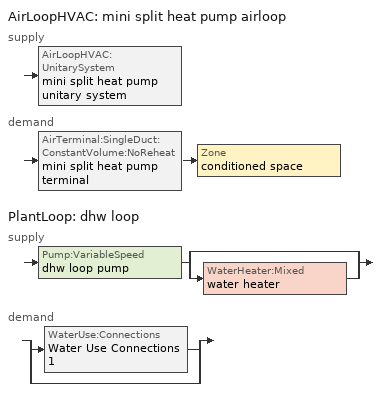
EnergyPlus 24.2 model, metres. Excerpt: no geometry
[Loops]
AirLoopHVAC 'mini split heat pump airloop'
 supply: AirLoopHVAC:UnitarySystem 'mini split heat pump unitary system'
 demand: AirTerminal:SingleDuct:ConstantVolume:NoReheat 'mini split heat pump terminal' > Zone 'conditioned space'
PlantLoop 'dhw loop'
 supply: Pump:VariableSpeed 'dhw loop pump' > split
  | bypass
  | WaterHeater:Mixed 'water heater'
 demand: split
  | WaterUse:Connections 'Water Use Connections 1'
  | bypass
[ZoneControl:Thermostat]
conditioned space Thermostat: Zone or ZoneList=conditioned space; Control Type Schedule=conditioned space Thermostat Schedule; Control 1=conditioned space temperature setpoint; Temperature Difference Between Cutout And Setpoint {deltaC}=0
[ThermostatSetpoint:DualSetpoint]
conditioned space temperature setpoint: Heating Setpoint Temperature Schedule=heating setpoint; Cooling Setpoint Temperature Schedule=cooling setpoint
[ZoneHVAC:Baseboard:Convective:Electric]
electric baseboard: Availability Schedule=Always On Discrete; Heating Design Capacity {W}=13727.4; Efficiency=1
[AirTerminal:SingleDuct:ConstantVolume:NoReheat]
mini split heat pump terminal: Availability Schedule=Always On Discrete; Maximum Air Flow Rate {m3/s}=0.284584
[Zone equipment]
conditioned space: electric baseboard, mini split heat pump terminal
[AirLoopHVAC]
mini split heat pump airloop: Design Supply Air Flow Rate {m3/s}=0.284584; Design Return Air Flow Fraction of Supply Air Flow=1
[Sizing:System]
mini split heat pump airloop: Type of Load to Size On=Sensible; Design Outdoor Air Flow Rate {m3/s}=Autosize; Central Heating Maximum System Air Flow Ratio=0.3; Preheat Design Temperature {C}=7; Preheat Design Humidity Ratio {kgWater/kgDryAir}=0.008; Precool Design Temperature {C}=12.8; Precool Design Humidity Ratio {kgWater/kgDryAir}=0.008; Central Cooling Design Supply Air Temperature {C}=12.8; Central Heating Design Supply Air Temperature {C}=16.7; Type of Zone Sum to Use=NonCoincident; 100% Outdoor Air in Cooling=Yes; 100% Outdoor Air in Heating=Yes; Central Cooling Design Supply Air Humidity Ratio {kgWater/kgDryAir}=0.0085; Central Heating Design Supply Air Humidity Ratio {kgWater/kgDryAir}=0.008; Cooling Supply Air Flow Rate Method=DesignDay; Cooling Supply Air Flow Rate {m3/s}=0; Cooling Supply Air Flow Rate Per Floor Area {m3/s-m2}=0.00996765; Cooling Fraction of Autosized Cooling Supply Air Flow Rate=1; Cooling Supply Air Flow Rate Per Unit Cooling Capacity {m3/s-W}=3.94755e-05; Heating Supply Air Flow Rate Method=DesignDay; Heating Supply Air Flow Rate {m3/s}=0; Heating Supply Air Flow Rate Per Floor Area {m3/s-m2}=0.00996765; Heating Fraction of Autosized Heating Supply Air Flow Rate=1; Heating Fraction of Autosized Cooling Supply Air Flow Rate=1; Heating Supply Air Flow Rate Per Unit Heating Capacity {m3/s-W}=3.15882e-05; System Outdoor Air Method=ZoneSum; Zone Maximum Outdoor Air Fraction=1; Cooling Design Capacity Method=CoolingDesignCapacity; Cooling Design Capacity {W}=Autosize; Cooling Design Capacity Per Floor Area {W/m2}=234.7; Fraction of Autosized Cooling Design Capacity=1; Heating Design Capacity Method=HeatingDesignCapacity; Heating Design Capacity {W}=Autosize; Heating Design Capacity Per Floor Area {W/m2}=157; Fraction of Autosized Heating Design Capacity=1; Central Cooling Capacity Control Method=OnOff; Occupant Diversity=Autosize
[AvailabilityManager:Scheduled]
mini split heat pump airloop Availability Manager: Schedule=Always On Discrete
[AirLoopHVAC:UnitarySystem]
mini split heat pump unitary system: Control Type=Load; Controlling Zone or Thermostat Location=conditioned space; Dehumidification Control Type=None; Availability Schedule=Always On Discrete; Supply Fan=mini split heat pump supply fan; Fan Placement=BlowThrough; Supply Air Fan Operating Mode Schedule=mini split heat pump auto fan schedule; Heating Coil=mini split heat pump htg coil; DX Heating Coil Sizing Ratio=1; Cooling Coil=mini split heat pump clg coil; Use DOAS DX Cooling Coil=No; Minimum Supply Air Temperature {C}=2; Latent Load Control=SensibleOnlyLoadControl; Cooling Supply Air Flow Rate Method=SupplyAirFlowRate; Cooling Supply Air Flow Rate {m3/s}=0.284584; Heating Supply Air Flow Rate Method=SupplyAirFlowRate; Heating Supply Air Flow Rate {m3/s}=0.284584; No Load Supply Air Flow Rate Method=SupplyAirFlowRate; No Load Supply Air Flow Rate {m3/s}=0; No Load Supply Air Flow Rate Control Set To Low Speed=Yes; Maximum Supply Air Temperature {C}=48.8889; Maximum Outdoor Dry-Bulb Temperature for Supplemental Heater Operation {C}=21; Ancillary On-Cycle Electric Power {W}=0; Ancillary Off-Cycle Electric Power {W}=0; Design Specification Multispeed Object=Unitary System Performance Multispeed 1
[Fan:SystemModel]
mini split heat pump supply fan: Availability Schedule=Always On Discrete; Design Maximum Air Flow Rate {m3/s}=0.350473; Speed Control Method=Discrete; Electric Power Minimum Flow Rate Fraction=0.2; Design Pressure Rise {Pa}=500; Motor Efficiency=1; Motor In Air Stream Fraction=1; Design Electric Power Consumption {W}=Autosize; Design Power Sizing Method=PowerPerFlow; Electric Power Per Unit Flow Rate {W/(m3/s)}=148.322; Electric Power Per Unit Flow Rate Per Unit Pressure {W/((m3/s)-Pa)}=1.66667; Fan Total Efficiency=0.7; Motor Loss Radiative Fraction=0; Number of Speeds=4; Speed Flow Fraction 1=0.20706; Speed Electric Power Fraction 1=0.00888; Speed Flow Fraction 2=0.252; Speed Electric Power Fraction 2=0.016; Speed Flow Fraction 3=0.812; Speed Electric Power Fraction 3=0.53539; Speed Flow Fraction 4=1; Speed Electric Power Fraction 4=1
[Coil:Heating:DX:MultiSpeed]
mini split heat pump htg coil: Availability Schedule=Always On Discrete; Minimum Outdoor Dry-Bulb Temperature for Compressor Operation {C}=-28.8889; Crankcase Heater Capacity {W}=50; Maximum Outdoor Dry-Bulb Temperature for Crankcase Heater Operation {C}=10; Defrost Energy Input Ratio Function of Temperature Curve=Defrosteir; Maximum Outdoor Dry-Bulb Temperature for Defrost Operation {C}=4.44444; Defrost Strategy=ReverseCycle; Defrost Control=Timed; Defrost Time Period Fraction=0.058333; Resistive Defrost Heater Capacity {W}=AutoSize; Apply Part Load Fraction to Speeds Greater than 1=No; Fuel Type=Electricity; Region number for Calculating HSPF=4; Number of Speeds=2; Speed Gross Rated Heating Capacity 1 {W}=1644; Speed Gross Rated Heating COP 1 {W/W}=4.51049; Speed Rated Air Flow Rate 1 {m3/s}=0.0882919; Speed Rated Supply Air Fan Power Per Volume Flow Rate 2017 1 {W/(m3/s)}=773.3; Speed Rated Supply Air Fan Power Per Volume Flow Rate 2023 1 {W/(m3/s)}=934.4; Speed Heating Capacity Function of Temperature Curve Name 1=Heat-CAP-fT1; Speed Heating Capacity Function of Flow Fraction Curve Name 1=Heat-CAP-fFF1; Speed Energy Input Ratio Function of Temperature Curve Name 1=Heat-EIR-fT1; Speed Energy Input Ratio Function of Flow Fraction Curve Name 1=Heat-EIR-fFF1; Speed Part Load Fraction Correlation Curve Name 1=Heat-PLF-fPLR1; Speed Rated Waste Heat Fraction of Power Input 1=0.2; Speed Waste Heat Function of Temperature Curve Name 1=ConstantBiquadratic 1; Speed Gross Rated Heating Capacity 2 {W}=6475.14; Speed Gross Rated Heating COP 2 {W/W}=3.17432; Speed Rated Air Flow Rate 2 {m3/s}=0.350364; Speed Rated Supply Air Fan Power Per Volume Flow Rate 2017 2 {W/(m3/s)}=773.3; Speed Rated Supply Air Fan Power Per Volume Flow Rate 2023 2 {W/(m3/s)}=934.4; Speed Heating Capacity Function of Temperature Curve Name 2=Heat-CAP-fT2; Speed Heating Capacity Function of Flow Fraction Curve Name 2=Heat-CAP-fFF2; Speed Energy Input Ratio Function of Temperature Curve Name 2=Heat-EIR-fT2; Speed Energy Input Ratio Function of Flow Fraction Curve Name 2=Heat-EIR-fFF2; Speed Part Load Fraction Correlation Curve Name 2=Heat-PLF-fPLR2; Speed Rated Waste Heat Fraction of Power Input 2=0.2; Speed Waste Heat Function of Temperature Curve Name 2=ConstantBiquadratic 1
[Coil:Cooling:DX:MultiSpeed]
mini split heat pump clg coil: Availability Schedule=Always On Discrete; Condenser Type=AirCooled; Minimum Outdoor Dry-Bulb Temperature for Compressor Operation {C}=-25; Apply Part Load Fraction to Speeds Greater than 1=No; Apply Latent Degradation to Speeds Greater than 1=No; Crankcase Heater Capacity {W}=50; Maximum Outdoor Dry-Bulb Temperature for Crankcase Heater Operation {C}=10; Basin Heater Capacity {W/K}=0; Basin Heater Setpoint Temperature {C}=2; Fuel Type=Electricity; Number of Speeds=2; Speed Gross Rated Total Cooling Capacity 1 {W}=1351.96; Speed Gross Rated Sensible Heat Ratio 1=0.806404; Speed Gross Rated Cooling COP 1 {W/W}=4.25983; Speed Rated Air Flow Rate 1 {m3/s}=0.0725462; Speed Rated Evaporator Fan Power Per Volume Flow Rate 2017 1 {W/(m3/s)}=773.3; Speed Rated Evaporator Fan Power Per Volume Flow Rate 2023 1 {W/(m3/s)}=934.4; Speed Total Cooling Capacity Function of Temperature Curve Name 1=Cool-CAP-fT1; Speed Total Cooling Capacity Function of Flow Fraction Curve Name 1=Cool-CAP-fFF1; Speed Energy Input Ratio Function of Temperature Curve Name 1=Cool-EIR-fT1; Speed Energy Input Ratio Function of Flow Fraction Curve Name 1=Cool-EIR-fFF1; Speed Part Load Fraction Correlation Curve Name 1=Cool-PLF-fPLR1; Speed Nominal Time for Condensate Removal to Begin 1 {s}=1000; Speed Ratio of Initial Moisture Evaporation Rate and Steady State Latent Capacity 1=1.5; Speed Maximum Cycling Rate 1 {cycles/hr}=3; Speed Latent Capacity Time Constant 1 {s}=45; Speed Rated Waste Heat Fraction of Power Input 1=0.2; Speed Waste Heat Function of Temperature Curve Name 1=ConstantBiquadratic; Speed Evaporative Condenser Effectiveness 1=0.9; Speed Evaporative Condenser Air Flow Rate 1 {m3/s}=AutoSize; Speed Rated Evaporative Condenser Pump Power Consumption 1 {W}=AutoSize; Speed Gross Rated Total Cooling Capacity 2 {W}=5327.81; Speed Gross Rated Sensible Heat Ratio 2=0.759942; Speed Gross Rated Cooling COP 2 {W/W}=3.13147; Speed Rated Air Flow Rate 2 {m3/s}=0.284495; Speed Rated Evaporator Fan Power Per Volume Flow Rate 2017 2 {W/(m3/s)}=773.3; Speed Rated Evaporator Fan Power Per Volume Flow Rate 2023 2 {W/(m3/s)}=934.4; Speed Total Cooling Capacity Function of Temperature Curve Name 2=Cool-CAP-fT2; Speed Total Cooling Capacity Function of Flow Fraction Curve Name 2=Cool-CAP-fFF2; Speed Energy Input Ratio Function of Temperature Curve Name 2=Cool-EIR-fT2; Speed Energy Input Ratio Function of Flow Fraction Curve Name 2=Cool-EIR-fFF2; Speed Part Load Fraction Correlation Curve Name 2=Cool-PLF-fPLR2; Speed Nominal Time for Condensate Removal to Begin 2 {s}=1000; Speed Ratio of Initial Moisture Evaporation Rate and Steady State Latent Capacity 2=1.5; Speed Maximum Cycling Rate 2 {cycles/hr}=3; Speed Latent Capacity Time Constant 2 {s}=45; Speed Rated Waste Heat Fraction of Power Input 2=0.2; Speed Waste Heat Function of Temperature Curve Name 2=ConstantBiquadratic; Speed Evaporative Condenser Effectiveness 2=0.9; Speed Evaporative Condenser Air Flow Rate 2 {m3/s}=AutoSize; Speed Rated Evaporative Condenser Pump Power Consumption 2 {W}=AutoSize
[UnitarySystemPerformance:Multispeed]
Unitary System Performance Multispeed 1: Number of Speeds for Heating=2; Number of Speeds for Cooling=2; Single Mode Operation=No; No Load Supply Air Flow Rate Ratio=1; Heating Speed Supply Air Flow Ratio 1=0.310345; Cooling Speed Supply Air Flow Ratio 1=0.255; Heating Speed Supply Air Flow Ratio 2=1.23153; Cooling Speed Supply Air Flow Ratio 2=1
[PlantLoop]
dhw loop: Fluid Type=Water; Plant Equipment Operation Scheme=dhw loop Operation Schemes; Maximum Loop Temperature {C}=100; Minimum Loop Temperature {C}=0; Maximum Loop Flow Rate {m3/s}=0.01; Minimum Loop Flow Rate {m3/s}=0; Plant Loop Volume {m3}=0.003; Load Distribution Scheme=Optimal; Plant Loop Demand Calculation Scheme=SingleSetpoint; Common Pipe Simulation=None
[Sizing:Plant]
dhw loop: Loop Type=Heating; Design Loop Exit Temperature {C}=56; Loop Design Temperature Difference {deltaC}=5.55556; Sizing Option=NonCoincident; Zone Timesteps in Averaging Window=1; Coincident Sizing Factor Mode=None
[Pump:VariableSpeed]
dhw loop pump: Design Maximum Flow Rate {m3/s}=0.01; Design Pump Head {Pa}=1; Design Power Consumption {W}=0; Motor Efficiency=0.85; Fraction of Motor Inefficiencies to Fluid Stream=0; Coefficient 1 of the Part Load Performance Curve=0; Coefficient 2 of the Part Load Performance Curve=1; Coefficient 3 of the Part Load Performance Curve=0; Coefficient 4 of the Part Load Performance Curve=0; Design Minimum Flow Rate {m3/s}=0; Pump Control Type=Intermittent; Skin Loss Radiative Fraction=0.5; Design Power Sizing Method=PowerPerFlowPerPressure; Design Electric Power per Unit Flow Rate {W/(m3/s)}=348701.1; Design Shaft Power per Unit Flow Rate per Unit Head {W/((m3/s)-Pa)}=1.28205; Design Minimum Flow Rate Fraction=0
[WaterHeater:Mixed]
water heater: Tank Volume {m3}=0.170344; Setpoint Temperature Schedule=water heater setpoint; Deadband Temperature Difference {deltaC}=2; Maximum Temperature Limit {C}=99; Heater Control Type=Cycle; Heater Maximum Capacity {W}=3499.85; Heater Minimum Capacity {W}=0; Heater Ignition Minimum Flow Rate {m3/s}=0; Heater Ignition Delay {s}=0; Heater Fuel Type=Electricity; Heater Thermal Efficiency=1; Off Cycle Parasitic Fuel Consumption Rate {W}=0; Off Cycle Parasitic Fuel Type=Electricity; Off Cycle Parasitic Heat Fraction to Tank=0; On Cycle Parasitic Fuel Consumption Rate {W}=0; On Cycle Parasitic Fuel Type=Electricity; On Cycle Parasitic Heat Fraction to Tank=0; Ambient Temperature Indicator=Zone; Ambient Temperature Zone=conditioned space; Off Cycle Loss Coefficient to Ambient Temperature {W/K}=2.90339; Off Cycle Loss Fraction to Zone=1; On Cycle Loss Coefficient to Ambient Temperature {W/K}=2.90339; On Cycle Loss Fraction to Zone=1; Use Side Effectiveness=1; Source Side Effectiveness=1; Use Side Design Flow Rate {m3/s}=Autosize; Source Side Design Flow Rate {m3/s}=Autosize; Indirect Water Heating Recovery Time {hr}=1.5; Source Side Flow Control Mode=IndirectHeatPrimarySetpoint
[WaterHeater:Sizing]
water heater: Design Mode=PeakDraw; Time Storage Can Meet Peak Draw {hr}=0.538503; Time for Tank Recovery {hr}=0; Nominal Tank Volume for Autosizing Plant Connections {m3}=1
[SetpointManager:Scheduled]
Setpoint Manager Scheduled 1: Control Variable=Temperature; Schedule=dhw temp
[WaterUse:Connections]
Water Use Connections 1: Drain Water Heat Exchanger Type=None; Drain Water Heat Exchanger Destination=Plant; Water Use Equipment Name 1=dhw fixtures; Water Use Equipment Name 2=dhw distribution waste; Water Use Equipment Name 3=clothes washer; Water Use Equipment Name 4=dishwasher
[WaterUse:Equipment]
Name | Peak Flow Rate {m3/s} | Flow Rate Fraction Schedule | Target Temperature Schedule
dhw fixtures | 9.44274e-07 | dhw fixtures schedule | mixed water temperature schedule
dhw distribution waste | 2.86264e-07 | dhw fixtures schedule | mixed water temperature schedule
clothes washer | 9.69919e-07 | clothes washer schedule
dishwasher | 2.90872e-07 | dishwasher schedule
[PlantEquipmentOperationSchemes]
dhw loop Operation Schemes: Control Scheme Object Type 1=PlantEquipmentOperation:HeatingLoad; Control Scheme Name 1=dhw loop Heating Operation Scheme; Control Scheme Schedule Name 1=Always On Discrete
[PlantEquipmentOperation:HeatingLoad]
dhw loop Heating Operation Scheme: Load Range Lower Limit 1 {W}=0; Load Range Upper Limit 1 {W}=1000000000; Range Equipment List Name 1=dhw loop Heating Equipment List
[PlantEquipmentList]
dhw loop Heating Equipment List: WaterHeater:Mixed, water heater
[EnergyManagementSystem:GlobalVariable]
infil_program_Qfan
infil_program_Qinf
mini_split_heat_pump_airloop_Fan_RTF
natural_vent_program_Qnv
natural_vent_program_Qwhf
[EnergyManagementSystem:InternalVariable]
mini_split_heat_pump_airloop_max_sup_fan_mfr: Internal Data Index Key=mini split heat pump supply fan; Internal Data Type=Fan Maximum Mass Flow Rate
[EnergyManagementSystem:Sensor]
Name | Output:Variable or Output:Meter Index Key | Output:Variable or Output:Meter
airflow_gain | infil flow | Infiltration Sensible Heat Gain Energy
airflow_gain_1 | natural vent flow | Infiltration Sensible Heat Gain Energy
airflow_gain_2 | whole house fan flow | Infiltration Sensible Heat Gain Energy
airflow_loss | infil flow | Infiltration Sensible Heat Loss Energy
airflow_loss_1 | natural vent flow | Infiltration Sensible Heat Loss Energy
airflow_loss_2 | whole house fan flow | Infiltration Sensible Heat Loss Energy
clg_load_cond |  | Cooling:EnergyTransfer:Zone:CONDITIONED SPACE
clg_sp_s; clg_sp_s_1 | cooling setpoint | Schedule Value
clothes_dryer_exhaust_0_sch_s | clothes dryer exhaust 0 schedule | Schedule Value
conditioned_space_clg_unmet_s | conditioned space | Zone Cooling Setpoint Not Met Time
conditioned_space_htg_unmet_s | conditioned space | Zone Heating Setpoint Not Met Time
cool_season | cooling season schedule | Schedule Value
dhw_loss | water heater | Water Heater Heat Loss Energy
dhw_rtf | water heater | Water Heater Runtime Fraction
fridge_tin_s; tin_s; tin_s_1 | conditioned space | Zone Mean Air Temperature
htg_load_cond |  | Heating:EnergyTransfer:Zone:CONDITIONED SPACE
htg_sp_s; htg_sp_s_1 | heating setpoint | Schedule Value
ig_ee_conv | clothes dryer | Electric Equipment Convective Heating Energy
ig_ee_conv_1 | clothes washer | Electric Equipment Convective Heating Energy
ig_ee_conv_2 | cooking range | Electric Equipment Convective Heating Energy
ig_ee_conv_3 | dishwasher | Electric Equipment Convective Heating Energy
ig_ee_conv_4 | fridge | Electric Equipment Convective Heating Energy
ig_ee_conv_5 | misc plug loads | Electric Equipment Convective Heating Energy
ig_ee_conv_6 | whole house fan | Electric Equipment Convective Heating Energy
ig_ee_rad | clothes dryer | Electric Equipment Radiant Heating Energy
ig_ee_rad_1 | clothes washer | Electric Equipment Radiant Heating Energy
ig_ee_rad_2 | cooking range | Electric Equipment Radiant Heating Energy
ig_ee_rad_3 | dishwasher | Electric Equipment Radiant Heating Energy
ig_ee_rad_4 | fridge | Electric Equipment Radiant Heating Energy
ig_ee_rad_5 | misc plug loads | Electric Equipment Radiant Heating Energy
ig_ee_rad_6 | whole house fan | Electric Equipment Radiant Heating Energy
ig_lgt_conv | interior lighting | Lights Convective Heating Energy
ig_lgt_rad | interior lighting | Lights Radiant Heating Energy
ig_lgt_vis | interior lighting | Lights Visible Radiation Heating Energy
ig_oe_conv | clothes dryer 1 | Other Equipment Convective Heating Energy
ig_oe_conv_1 | cooking range 1 | Other Equipment Convective Heating Energy
ig_oe_conv_2 | general water use latent | Other Equipment Convective Heating Energy
ig_oe_conv_3 | general water use sensible | Other Equipment Convective Heating Energy
ig_oe_conv_4 | water heater energy adjustment1 | Other Equipment Convective Heating Energy
ig_oe_rad | clothes dryer 1 | Other Equipment Radiant Heating Energy
ig_oe_rad_1 | cooking range 1 | Other Equipment Radiant Heating Energy
ig_oe_rad_2 | general water use latent | Other Equipment Radiant Heating Energy
ig_oe_rad_3 | general water use sensible | Other Equipment Radiant Heating Energy
ig_oe_rad_4 | water heater energy adjustment1 | Other Equipment Radiant Heating Energy
ig_ppl_conv | occupants | People Convective Heating Energy
ig_ppl_rad | occupants | People Radiant Heating Energy
im_conv | furniture mass conditioned space 1 | Surface Inside Face Convection Heat Gain Energy
im_conv_1 | partition wall mass | Surface Inside Face Convection Heat Gain Energy
im_ig | furniture mass conditioned space 1 | Surface Inside Face Internal Gains Radiation Heat Gain Energy
im_ig_1 | partition wall mass | Surface Inside Face Internal Gains Radiation Heat Gain Energy
im_lgt | furniture mass conditioned space 1 | Surface Inside Face Lights Radiation Heat Gain Energy
im_lgt_1 | partition wall mass | Surface Inside Face Lights Radiation Heat Gain Energy
im_sol | furniture mass conditioned space 1 | Surface Inside Face Solar Radiation Heat Gain Energy
im_sol_1 | partition wall mass | Surface Inside Face Solar Radiation Heat Gain Energy
im_surf | furniture mass conditioned space 1 | Surface Inside Face Net Surface Thermal Radiation Heat Gain Energy
im_surf_1 | partition wall mass | Surface Inside Face Net Surface Thermal Radiation Heat Gain Energy
mech_vent_bath_fan_0_sch_s | mech vent bath fan 0 schedule | Schedule Value
mini_split_heat_pump_airloop_Fan_RTF_s | mini split heat pump supply fan | Fan Runtime Fraction Speed 1
mini_split_heat_pump_airloop_Fan_RTF_s_1 | mini split heat pump supply fan | Fan Runtime Fraction Speed 2
mini_split_heat_pump_airloop_Fan_RTF_s_2 | mini split heat pump supply fan | Fan Runtime Fraction Speed 3
mini_split_heat_pump_airloop_Fan_RTF_s_3 | mini split heat pump supply fan | Fan Runtime Fraction Speed 4
mini_split_heat_pump_clg_coil_s | mini split heat pump clg coil | Cooling Coil Total Cooling Energy
mini_split_heat_pump_htg_coil_s | mini split heat pump htg coil | Heating Coil Heating Energy
mini_split_heat_pump_supply_fan_s | mini split heat pump supply fan | Fan Electricity Energy
mv_conv | mech vent bath fan 0 | Electric Equipment Convective Heating Energy
mv_conv_1 | mech vent house fan | Electric Equipment Convective Heating Energy
mv_conv_2 | mech vent house fan cfis | Electric Equipment Convective Heating Energy
mv_conv_3 | mech vent house fan latent load | Other Equipment Convective Heating Energy
mv_conv_4 | mech vent house fan sensible load | Other Equipment Convective Heating Energy
mv_rad | mech vent bath fan 0 | Electric Equipment Radiant Heating Energy
mv_rad_1 | mech vent house fan | Electric Equipment Radiant Heating Energy
mv_rad_2 | mech vent house fan cfis | Electric Equipment Radiant Heating Energy
mv_rad_3 | mech vent house fan latent load | Other Equipment Radiant Heating Energy
mv_rad_4 | mech vent house fan sensible load | Other Equipment Radiant Heating Energy
natural_vent_s | natural vent schedule | Schedule Value
out_pb_s |  | Site Outdoor Air Barometric Pressure
out_wt_s |  | Site Outdoor Air Humidity Ratio
site_vw_s |  | Site Wind Speed
ss_back_out | Window1 | Surface Window Shortwave from Zone Back Out Window Heat Transfer Rate
ss_back_out_1 | Window10 | Surface Window Shortwave from Zone Back Out Window Heat Transfer Rate
ss_back_out_10 | Window6 | Surface Window Shortwave from Zone Back Out Window Heat Transfer Rate
ss_back_out_11 | Window7 | Surface Window Shortwave from Zone Back Out Window Heat Transfer Rate
ss_back_out_12 | Window8 | Surface Window Shortwave from Zone Back Out Window Heat Transfer Rate
ss_back_out_13 | Window9 | Surface Window Shortwave from Zone Back Out Window Heat Transfer Rate
ss_back_out_2 | Window12 | Surface Window Shortwave from Zone Back Out Window Heat Transfer Rate
ss_back_out_3 | Window14 | Surface Window Shortwave from Zone Back Out Window Heat Transfer Rate
ss_back_out_4 | Window15 | Surface Window Shortwave from Zone Back Out Window Heat Transfer Rate
ss_back_out_5 | Window16 | Surface Window Shortwave from Zone Back Out Window Heat Transfer Rate
ss_back_out_6 | Window2 | Surface Window Shortwave from Zone Back Out Window Heat Transfer Rate
ss_back_out_7 | Window3 | Surface Window Shortwave from Zone Back Out Window Heat Transfer Rate
ss_back_out_8 | Window4 | Surface Window Shortwave from Zone Back Out Window Heat Transfer Rate
ss_back_out_9 | Window5 | Surface Window Shortwave from Zone Back Out Window Heat Transfer Rate
ss_conv | Door1 | Surface Inside Face Convection Heat Gain Energy
ss_conv_1 | Window1 | Surface Inside Face Convection Heat Gain Energy
ss_conv_10 | Window5 | Surface Inside Face Convection Heat Gain Energy
ss_conv_11 | Window6 | Surface Inside Face Convection Heat Gain Energy
ss_conv_12 | Window7 | Surface Inside Face Convection Heat Gain Energy
ss_conv_13 | Window8 | Surface Inside Face Convection Heat Gain Energy
ss_conv_14 | Window9 | Surface Inside Face Convection Heat Gain Energy
ss_conv_2 | Window10 | Surface Inside Face Convection Heat Gain Energy
ss_conv_3 | Window12 | Surface Inside Face Convection Heat Gain Energy
ss_conv_4 | Window14 | Surface Inside Face Convection Heat Gain Energy
ss_conv_5 | Window15 | Surface Inside Face Convection Heat Gain Energy
ss_conv_6 | Window16 | Surface Inside Face Convection Heat Gain Energy
ss_conv_7 | Window2 | Surface Inside Face Convection Heat Gain Energy
ss_conv_8 | Window3 | Surface Inside Face Convection Heat Gain Energy
ss_conv_9 | Window4 | Surface Inside Face Convection Heat Gain Energy
ss_ig | Door1 | Surface Inside Face Internal Gains Radiation Heat Gain Energy
ss_ig_1 | Window1 | Surface Inside Face Internal Gains Radiation Heat Gain Energy
ss_ig_10 | Window5 | Surface Inside Face Internal Gains Radiation Heat Gain Energy
ss_ig_11 | Window6 | Surface Inside Face Internal Gains Radiation Heat Gain Energy
ss_ig_12 | Window7 | Surface Inside Face Internal Gains Radiation Heat Gain Energy
ss_ig_13 | Window8 | Surface Inside Face Internal Gains Radiation Heat Gain Energy
ss_ig_14 | Window9 | Surface Inside Face Internal Gains Radiation Heat Gain Energy
ss_ig_2 | Window10 | Surface Inside Face Internal Gains Radiation Heat Gain Energy
ss_ig_3 | Window12 | Surface Inside Face Internal Gains Radiation Heat Gain Energy
ss_ig_4 | Window14 | Surface Inside Face Internal Gains Radiation Heat Gain Energy
ss_ig_5 | Window15 | Surface Inside Face Internal Gains Radiation Heat Gain Energy
ss_ig_6 | Window16 | Surface Inside Face Internal Gains Radiation Heat Gain Energy
ss_ig_7 | Window2 | Surface Inside Face Internal Gains Radiation Heat Gain Energy
ss_ig_8 | Window3 | Surface Inside Face Internal Gains Radiation Heat Gain Energy
ss_ig_9 | Window4 | Surface Inside Face Internal Gains Radiation Heat Gain Energy
ss_lgt | Door1 | Surface Inside Face Lights Radiation Heat Gain Energy
ss_sol | Door1 | Surface Inside Face Solar Radiation Heat Gain Energy
ss_surf | Door1 | Surface Inside Face Net Surface Thermal Radiation Heat Gain Energy
ss_surf_1 | Window1 | Surface Inside Face Net Surface Thermal Radiation Heat Gain Energy
ss_surf_10 | Window5 | Surface Inside Face Net Surface Thermal Radiation Heat Gain Energy
ss_surf_11 | Window6 | Surface Inside Face Net Surface Thermal Radiation Heat Gain Energy
ss_surf_12 | Window7 | Surface Inside Face Net Surface Thermal Radiation Heat Gain Energy
ss_surf_13 | Window8 | Surface Inside Face Net Surface Thermal Radiation Heat Gain Energy
ss_surf_14 | Window9 | Surface Inside Face Net Surface Thermal Radiation Heat Gain Energy
ss_surf_2 | Window10 | Surface Inside Face Net Surface Thermal Radiation Heat Gain Energy
ss_surf_3 | Window12 | Surface Inside Face Net Surface Thermal Radiation Heat Gain Energy
ss_surf_4 | Window14 | Surface Inside Face Net Surface Thermal Radiation Heat Gain Energy
ss_surf_5 | Window15 | Surface Inside Face Net Surface Thermal Radiation Heat Gain Energy
ss_surf_6 | Window16 | Surface Inside Face Net Surface Thermal Radiation Heat Gain Energy
ss_surf_7 | Window2 | Surface Inside Face Net Surface Thermal Radiation Heat Gain Energy
ss_surf_8 | Window3 | Surface Inside Face Net Surface Thermal Radiation Heat Gain Energy
ss_surf_9 | Window4 | Surface Inside Face Net Surface Thermal Radiation Heat Gain Energy
ss_trans_in | Window1 | Surface Window Transmitted Solar Radiation Rate
ss_trans_in_1 | Window10 | Surface Window Transmitted Solar Radiation Rate
ss_trans_in_10 | Window6 | Surface Window Transmitted Solar Radiation Rate
ss_trans_in_11 | Window7 | Surface Window Transmitted Solar Radiation Rate
ss_trans_in_12 | Window8 | Surface Window Transmitted Solar Radiation Rate
ss_trans_in_13 | Window9 | Surface Window Transmitted Solar Radiation Rate
ss_trans_in_2 | Window12 | Surface Window Transmitted Solar Radiation Rate
ss_trans_in_3 | Window14 | Surface Window Transmitted Solar Radiation Rate
ss_trans_in_4 | Window15 | Surface Window Transmitted Solar Radiation Rate
ss_trans_in_5 | Window16 | Surface Window Transmitted Solar Radiation Rate
ss_trans_in_6 | Window2 | Surface Window Transmitted Solar Radiation Rate
ss_trans_in_7 | Window3 | Surface Window Transmitted Solar Radiation Rate
ss_trans_in_8 | Window4 | Surface Window Transmitted Solar Radiation Rate
ss_trans_in_9 | Window5 | Surface Window Transmitted Solar Radiation Rate
ss_trans_out | Window1 | Surface Inside Face Initial Transmitted Diffuse Transmitted Out Window Solar Radiation Rate
ss_trans_out_1 | Window10 | Surface Inside Face Initial Transmitted Diffuse Transmitted Out Window Solar Radiation Rate
ss_trans_out_10 | Window6 | Surface Inside Face Initial Transmitted Diffuse Transmitted Out Window Solar Radiation Rate
ss_trans_out_11 | Window7 | Surface Inside Face Initial Transmitted Diffuse Transmitted Out Window Solar Radiation Rate
ss_trans_out_12 | Window8 | Surface Inside Face Initial Transmitted Diffuse Transmitted Out Window Solar Radiation Rate
ss_trans_out_13 | Window9 | Surface Inside Face Initial Transmitted Diffuse Transmitted Out Window Solar Radiation Rate
ss_trans_out_2 | Window12 | Surface Inside Face Initial Transmitted Diffuse Transmitted Out Window Solar Radiation Rate
ss_trans_out_3 | Window14 | Surface Inside Face Initial Transmitted Diffuse Transmitted Out Window Solar Radiation Rate
ss_trans_out_4 | Window15 | Surface Inside Face Initial Transmitted Diffuse Transmitted Out Window Solar Radiation Rate
ss_trans_out_5 | Window16 | Surface Inside Face Initial Transmitted Diffuse Transmitted Out Window Solar Radiation Rate
ss_trans_out_6 | Window2 | Surface Inside Face Initial Transmitted Diffuse Transmitted Out Window Solar Radiation Rate
ss_trans_out_7 | Window3 | Surface Inside Face Initial Transmitted Diffuse Transmitted Out Window Solar Radiation Rate
ss_trans_out_8 | Window4 | Surface Inside Face Initial Transmitted Diffuse Transmitted Out Window Solar Radiation Rate
ss_trans_out_9 | Window5 | Surface Inside Face Initial Transmitted Diffuse Transmitted Out Window Solar Radiation Rate
s_conv | Floor1 | Surface Inside Face Convection Heat Gain Energy
s_conv_1 | Floor2 | Surface Inside Face Convection Heat Gain Energy
s_conv_10 | Wall1:90 | Surface Inside Face Convection Heat Gain Energy
s_conv_2 | Floor3 | Surface Inside Face Convection Heat Gain Energy
s_conv_3 | FoundationWall1 | Surface Inside Face Convection Heat Gain Energy
s_conv_4 | inferred conditioned ceiling | Surface Inside Face Convection Heat Gain Energy
s_conv_5 | inferred conditioned floor | Surface Inside Face Convection Heat Gain Energy
s_conv_6 | Slab1 | Surface Inside Face Convection Heat Gain Energy
s_conv_7 | Wall1:0 | Surface Inside Face Convection Heat Gain Energy
s_conv_8 | Wall1:180 | Surface Inside Face Convection Heat Gain Energy
s_conv_9 | Wall1:270 | Surface Inside Face Convection Heat Gain Energy
s_ig | Floor1 | Surface Inside Face Internal Gains Radiation Heat Gain Energy
s_ig_1 | Floor2 | Surface Inside Face Internal Gains Radiation Heat Gain Energy
s_ig_10 | Wall1:90 | Surface Inside Face Internal Gains Radiation Heat Gain Energy
s_ig_2 | Floor3 | Surface Inside Face Internal Gains Radiation Heat Gain Energy
s_ig_3 | FoundationWall1 | Surface Inside Face Internal Gains Radiation Heat Gain Energy
s_ig_4 | inferred conditioned ceiling | Surface Inside Face Internal Gains Radiation Heat Gain Energy
s_ig_5 | inferred conditioned floor | Surface Inside Face Internal Gains Radiation Heat Gain Energy
s_ig_6 | Slab1 | Surface Inside Face Internal Gains Radiation Heat Gain Energy
s_ig_7 | Wall1:0 | Surface Inside Face Internal Gains Radiation Heat Gain Energy
s_ig_8 | Wall1:180 | Surface Inside Face Internal Gains Radiation Heat Gain Energy
s_ig_9 | Wall1:270 | Surface Inside Face Internal Gains Radiation Heat Gain Energy
s_lgt | Floor1 | Surface Inside Face Lights Radiation Heat Gain Energy
s_lgt_1 | Floor2 | Surface Inside Face Lights Radiation Heat Gain Energy
s_lgt_10 | Wall1:90 | Surface Inside Face Lights Radiation Heat Gain Energy
s_lgt_2 | Floor3 | Surface Inside Face Lights Radiation Heat Gain Energy
s_lgt_3 | FoundationWall1 | Surface Inside Face Lights Radiation Heat Gain Energy
s_lgt_4 | inferred conditioned ceiling | Surface Inside Face Lights Radiation Heat Gain Energy
s_lgt_5 | inferred conditioned floor | Surface Inside Face Lights Radiation Heat Gain Energy
s_lgt_6 | Slab1 | Surface Inside Face Lights Radiation Heat Gain Energy
s_lgt_7 | Wall1:0 | Surface Inside Face Lights Radiation Heat Gain Energy
s_lgt_8 | Wall1:180 | Surface Inside Face Lights Radiation Heat Gain Energy
s_lgt_9 | Wall1:270 | Surface Inside Face Lights Radiation Heat Gain Energy
s_sol | Floor1 | Surface Inside Face Solar Radiation Heat Gain Energy
s_sol_1 | Floor2 | Surface Inside Face Solar Radiation Heat Gain Energy
s_sol_10 | Wall1:90 | Surface Inside Face Solar Radiation Heat Gain Energy
s_sol_2 | Floor3 | Surface Inside Face Solar Radiation Heat Gain Energy
s_sol_3 | FoundationWall1 | Surface Inside Face Solar Radiation Heat Gain Energy
s_sol_4 | inferred conditioned ceiling | Surface Inside Face Solar Radiation Heat Gain Energy
s_sol_5 | inferred conditioned floor | Surface Inside Face Solar Radiation Heat Gain Energy
s_sol_6 | Slab1 | Surface Inside Face Solar Radiation Heat Gain Energy
s_sol_7 | Wall1:0 | Surface Inside Face Solar Radiation Heat Gain Energy
s_sol_8 | Wall1:180 | Surface Inside Face Solar Radiation Heat Gain Energy
s_sol_9 | Wall1:270 | Surface Inside Face Solar Radiation Heat Gain Energy
s_surf | Floor1 | Surface Inside Face Net Surface Thermal Radiation Heat Gain Energy
s_surf_1 | Floor2 | Surface Inside Face Net Surface Thermal Radiation Heat Gain Energy
s_surf_10 | Wall1:90 | Surface Inside Face Net Surface Thermal Radiation Heat Gain Energy
s_surf_2 | Floor3 | Surface Inside Face Net Surface Thermal Radiation Heat Gain Energy
s_surf_3 | FoundationWall1 | Surface Inside Face Net Surface Thermal Radiation Heat Gain Energy
s_surf_4 | inferred conditioned ceiling | Surface Inside Face Net Surface Thermal Radiation Heat Gain Energy
s_surf_5 | inferred conditioned floor | Surface Inside Face Net Surface Thermal Radiation Heat Gain Energy
s_surf_6 | Slab1 | Surface Inside Face Net Surface Thermal Radiation Heat Gain Energy
s_surf_7 | Wall1:0 | Surface Inside Face Net Surface Thermal Radiation Heat Gain Energy
s_surf_8 | Wall1:180 | Surface Inside Face Net Surface Thermal Radiation Heat Gain Energy
s_surf_9 | Wall1:270 | Surface Inside Face Net Surface Thermal Radiation Heat Gain Energy
tout_db; tout_db_1 | Environment | Site Outdoor Air Drybulb Temperature
tout_s | conditioned space | Zone Outdoor Air Drybulb Temperature
water_heater_energy | water heater | Water Heater Electricity Rate
water_heater_off_cycle_parasitic | water heater | Water Heater Off Cycle Parasitic Electricity Rate
water_heater_on_cycle_parasitic | water heater | Water Heater On Cycle Parasitic Electricity Rate
win_s | conditioned space | Zone Air Humidity Ratio
[EnergyManagementSystem:Actuator]
Name | Actuated Component Unique | Actuated Component Type | Actuated Component Control Type
fridge_schedule_act | fridge schedule | Schedule:Constant | Schedule Value
infil_flow_act | infil flow | Zone Infiltration | Air Exchange Flow Rate
mech_vent_house_fan_cfis_act | mech vent house fan cfis | ElectricEquipment | Electricity Rate
mech_vent_house_fan_latent_load_act | mech vent house fan latent load | OtherEquipment | Power Level
mech_vent_house_fan_sensible_load_act | mech vent house fan sensible load | OtherEquipment | Power Level
mini_split_heat_pump_supply_fan_pressure_rise_act | mini split heat pump supply fan | Fan | Fan Pressure Rise
mini_split_heat_pump_supply_fan_total_efficiency_act | mini split heat pump supply fan | Fan | Fan Total Efficiency
natural_vent_flow_act | natural vent flow | Zone Infiltration | Air Exchange Flow Rate
Sequential_Fraction_Schedule_act | Sequential Fraction Schedule | Schedule:Constant | Schedule Value
water_heater_ec_adj_act | water heater energy adjustment1 | OtherEquipment | Power Level
whole_house_fan_act | whole house fan | ElectricEquipment | Electricity Rate
whole_house_fan_flow_act | whole house fan flow | Zone Infiltration | Air Exchange Flow Rate
whole_house_fan_mix_act | whole house fan mix | ZoneMixing | Air Exchange Flow Rate
[EnergyManagementSystem:Program]
component_loads_program: Set loads_htg_walls = 0; Set loads_htg_rim_joists = 0; Set loads_htg_foundation_walls = 0; Set loads_htg_floors = 0; Set loads_htg_slabs = 0; Set loads_htg_ceilings = 0; Set loads_htg_roofs = 0; Set loads_htg_windows_conduction = 0; Set loads_htg_windows_solar = 0; Set loads_htg_doors = 0; Set loads_htg_skylights_conduction = 0; Set loads_htg_skylights_solar = 0; Set loads_htg_internal_mass = 0; Set loads_htg_intgains = 0; Set loads_htg_lighting = 0; Set loads_htg_infil = 0; Set loads_htg_mechvent = 0; Set loads_htg_natvent = 0; Set loads_htg_whf = 0; Set loads_htg_ducts = 0; Set loads_clg_walls = 0; Set loads_clg_rim_joists = 0; Set loads_clg_foundation_walls = 0; Set loads_clg_floors = 0; Set loads_clg_slabs = 0; Set loads_clg_ceilings = 0; Set loads_clg_roofs = 0; Set loads_clg_windows_conduction = 0; Set loads_clg_windows_solar = 0; Set loads_clg_doors = 0; Set loads_clg_skylights_conduction = 0; Set loads_clg_skylights_solar = 0; Set loads_clg_internal_mass = 0; Set loads_clg_intgains = 0; Set loads_clg_lighting = 0; Set loads_clg_infil = 0; Set loads_clg_mechvent = 0; Set loads_clg_natvent = 0; Set loads_clg_whf = 0; Set loads_clg_ducts = 0; Set hr_walls = 0; Set hr_walls = hr_walls + s_conv_7 + s_ig_7 + s_sol_7 + s_lgt_7 + s_surf_7; Set hr_walls = hr_walls + s_conv_8 + s_ig_8 + s_sol_8 + s_lgt_8 + s_surf_8; Set hr_walls = hr_walls + s_conv_9 + s_ig_9 + s_sol_9 + s_lgt_9 + s_surf_9; Set hr_walls = hr_walls + s_conv_10 + s_ig_10 + s_sol_10 + s_lgt_10 + s_surf_10; Set hr_rim_joists = 0; Set hr_foundation_walls = 0; Set hr_foundation_walls = hr_foundation_walls + s_conv_3 + s_ig_3 + s_sol_3 + s_lgt_3 + s_surf_3; Set hr_floors = 0; Set hr_floors = hr_floors + s_conv_2 + s_ig_2 + s_sol_2 + s_lgt_2 + s_surf_2; Set hr_slabs = 0; Set hr_slabs = hr_slabs + s_conv_6 + s_ig_6 + s_sol_6 + s_lgt_6 + s_surf_6; Set hr_ceilings = 0; Set hr_ceilings = hr_ceilings + s_conv + s_ig + s_sol + s_lgt + s_surf; Set hr_ceilings = hr_ceilings + s_conv_1 + s_ig_1 + s_sol_1 + s_lgt_1 + s_surf_1; Set hr_roofs = 0; Set hr_windows_conduction = 0; Set hr_windows_conduction = hr_windows_conduction + ss_conv_1; Set hr_windows_conduction = hr_windows_conduction + ss_ig_1; Set hr_windows_conduction = hr_windows_conduction + ss_surf_1; Set hr_windows_conduction = hr_windows_conduction + ss_conv_2; Set hr_windows_conduction = hr_windows_conduction + ss_ig_2; Set hr_windows_conduction = hr_windows_conduction + ss_surf_2; Set hr_windows_conduction = hr_windows_conduction + ss_conv_3; Set hr_windows_conduction = hr_windows_conduction + ss_ig_3; Set hr_windows_conduction = hr_windows_conduction + ss_surf_3; Set hr_windows_conduction = hr_windows_conduction + ss_conv_4; Set hr_windows_conduction = hr_windows_conduction + ss_ig_4; Set hr_windows_conduction = hr_windows_conduction + ss_surf_4; Set hr_windows_conduction = hr_windows_conduction + ss_conv_5; Set hr_windows_conduction = hr_windows_conduction + ss_ig_5; Set hr_windows_conduction = hr_windows_conduction + ss_surf_5; Set hr_windows_conduction = hr_windows_conduction + ss_conv_6; Set hr_windows_conduction = hr_windows_conduction + ss_ig_6; Set hr_windows_conduction = hr_windows_conduction + ss_surf_6; Set hr_windows_conduction = hr_windows_conduction + ss_conv_7; Set hr_windows_conduction = hr_windows_conduction + ss_ig_7; Set hr_windows_conduction = hr_windows_conduction + ss_surf_7; Set hr_windows_conduction = hr_windows_conduction + ss_conv_8; Set hr_windows_conduction = hr_windows_conduction + ss_ig_8; Set hr_windows_conduction = hr_windows_conduction + ss_surf_8; Set hr_windows_conduction = hr_windows_conduction + ss_conv_9; Set hr_windows_conduction = hr_windows_conduction + ss_ig_9; Set hr_windows_conduction = hr_windows_conduction + ss_surf_9; Set hr_windows_conduction = hr_windows_conduction + ss_conv_10; Set hr_windows_conduction = hr_windows_conduction + ss_ig_10; Set hr_windows_conduction = hr_windows_conduction + ss_surf_10; Set hr_windows_conduction = hr_windows_conduction + ss_conv_11; Set hr_windows_conduction = hr_windows_conduction + ss_ig_11; Set hr_windows_conduction = hr_windows_conduction + ss_surf_11; Set hr_windows_conduction = hr_windows_conduction + ss_conv_12; Set hr_windows_conduction = hr_windows_conduction + ss_ig_12; Set hr_windows_conduction = hr_windows_conduction + ss_surf_12; Set hr_windows_conduction = hr_windows_conduction + ss_conv_13; Set hr_windows_conduction = hr_windows_conduction + ss_ig_13; Set hr_windows_conduction = hr_windows_conduction + ss_surf_13; Set hr_windows_conduction = hr_windows_conduction + ss_conv_14; Set hr_windows_conduction = hr_windows_conduction + ss_ig_14; Set hr_windows_conduction = hr_windows_conduction + ss_surf_14; Set hr_windows_solar = 0; Set hr_windows_solar = hr_windows_solar - ss_trans_in * ZoneTimestep * 3600 + ss_back_out * ZoneTimestep * 3600 + ss_trans_out * ZoneTimestep * 3600; Set hr_windows_solar = hr_windows_solar - ss_trans_in_1 * ZoneTimestep * 3600 + ss_back_out_1 * ZoneTimestep * 3600 + ss_trans_out_1 * ZoneTimestep * 3600; Set hr_windows_solar = hr_windows_solar - ss_trans_in_2 * ZoneTimestep * 3600 + ss_back_out_2 * ZoneTimestep * 3600 + ss_trans_out_2 * ZoneTimestep * 3600; Set hr_windows_solar = hr_windows_solar - ss_trans_in_3 * ZoneTimestep * 3600 + ss_back_out_3 * ZoneTimestep * 3600 + ss_trans_out_3 * ZoneTimestep * 3600; Set hr_windows_solar = hr_windows_solar - ss_trans_in_4 * ZoneTimestep * 3600 + ss_back_out_4 * ZoneTimestep * 3600 + ss_trans_out_4 * ZoneTimestep * 3600; Set hr_windows_solar = hr_windows_solar - ss_trans_in_5 * ZoneTimestep * 3600 + ss_back_out_5 * ZoneTimestep * 3600 + ss_trans_out_5 * ZoneTimestep * 3600; Set hr_windows_solar = hr_windows_solar - ss_trans_in_6 * ZoneTimestep * 3600 + ss_back_out_6 * ZoneTimestep * 3600 + ss_trans_out_6 * ZoneTimestep * 3600; Set hr_windows_solar = hr_windows_solar - ss_trans_in_7 * ZoneTimestep * 3600 + ss_back_out_7 * ZoneTimestep * 3600 + ss_trans_out_7 * ZoneTimestep * 3600; Set hr_windows_solar = hr_windows_solar - ss_trans_in_8 * ZoneTimestep * 3600 + ss_back_out_8 * ZoneTimestep * 3600 + ss_trans_out_8 * ZoneTimestep * 3600; Set hr_windows_solar = hr_windows_solar - ss_trans_in_9 * ZoneTimestep * 3600 + ss_back_out_9 * ZoneTimestep * 3600 + ss_trans_out_9 * ZoneTimestep * 3600; Set hr_windows_solar = hr_windows_solar - ss_trans_in_10 * ZoneTimestep * 3600 + ss_back_out_10 * ZoneTimestep * 3600 + ss_trans_out_10 * ZoneTimestep * 3600; Set hr_windows_solar = hr_windows_solar - ss_trans_in_11 * ZoneTimestep * 3600 + ss_back_out_11 * ZoneTimestep * 3600 + ss_trans_out_11 * ZoneTimestep * 3600; Set hr_windows_solar = hr_windows_solar - ss_trans_in_12 * ZoneTimestep * 3600 + ss_back_out_12 * ZoneTimestep * 3600 + ss_trans_out_12 * ZoneTimestep * 3600; Set hr_windows_solar = hr_windows_solar - ss_trans_in_13 * ZoneTimestep * 3600 + ss_back_out_13 * ZoneTimestep * 3600 + ss_trans_out_13 * ZoneTimestep * 3600; Set hr_doors = 0; Set hr_doors = hr_doors + ss_sol; Set hr_doors = hr_doors + ss_lgt; Set hr_doors = hr_doors + ss_conv; Set hr_doors = hr_doors + ss_ig; Set hr_doors = hr_doors + ss_surf; Set hr_skylights_conduction = 0; Set hr_skylights_solar = 0; Set hr_internal_mass = 0; Set hr_internal_mass = hr_internal_mass + s_conv_4 + s_ig_4 + s_sol_4 + s_lgt_4 + s_surf_4; Set hr_internal_mass = hr_internal_mass + s_conv_5 + s_ig_5 + s_sol_5 + s_lgt_5 + s_surf_5; Set hr_internal_mass = hr_internal_mass + im_conv + im_ig + im_sol + im_lgt + im_surf; Set hr_internal_mass = hr_internal_mass + im_conv_1 + im_ig_1 + im_sol_1 + im_lgt_1 + im_surf_1; Set hr_intgains = 0; Set hr_intgains = hr_intgains - ig_ee_conv - ig_ee_rad - ig_ee_conv_1 - ig_ee_rad_1 - ig_ee_conv_2 - ig_ee_rad_2 - ig_ee_conv_3 - ig_ee_rad_3 - ig_ee_conv_4 - ig_ee_rad_4 - ig_ee_conv_5 - ig_ee_rad_5 - ig_ee_conv_6 - ig_ee_rad_6 - ig_oe_conv - ig_oe_rad - ig_oe_conv_1 - ig_oe_rad_1 - ig_oe_conv_2 - ig_oe_rad_2 - ig_oe_conv_3 - ig_oe_rad_3 - ig_oe_conv_4 - ig_oe_rad_4 - ig_ppl_conv - ig_ppl_rad; Set hr_lighting = 0; Set hr_lighting = hr_lighting - ig_lgt_conv - ig_lgt_rad - ig_lgt_vis; Set hr_infil = 0; Set hr_infil = hr_infil - airflow_gain + airflow_loss; Set hr_natvent = 0; Set hr_natvent = hr_natvent - airflow_gain_1 + airflow_loss_1; Set hr_whf = 0; Set hr_whf = hr_whf - airflow_gain_2 + airflow_loss_2; Set hr_mechvent = 0; Set hr_mechvent = hr_mechvent - mv_conv - mv_rad - mv_conv_1 - mv_rad_1 - mv_conv_2 - mv_rad_2 - mv_conv_3 - mv_rad_3 - mv_conv_4 - mv_rad_4; Set hr_ducts = 0; Set hr_intgains = hr_intgains + dhw_loss * (1.0*(1-dhw_rtf) + 1.0*dhw_rtf); Set htg_mode = 0; Set clg_mode = 0; If (htg_load_cond > 0); Set htg_mode = 1.0; ElseIf (clg_load_cond > 0); Set clg_mode = 1.0; Else; Set htg_season = 0; Set clg_season = 0; If ((DayOfYear >= 1) && (DayOfYear <= 365)); Set clg_season = 1; EndIf; If ((DayOfYear >= 1) && (DayOfYear <= 365)); Set htg_season = 1; EndIf; If ((airflow_gain_1 <> 0) || (airflow_loss_1 <> 0)) && (clg_season == 1); Set clg_mode = 1.0; ElseIf ((airflow_gain_2 <> 0) || (airflow_loss_2 <> 0)) && (clg_season == 1); Set clg_mode = 1.0; Else; Set Tmid_setpoint = (htg_sp_s_1 + clg_sp_s_1) / 2; If (tin_s_1 > Tmid_setpoint) && (clg_season == 1); Set clg_mode = 1.0; ElseIf (tin_s_1 < Tmid_setpoint) && (htg_season == 1); Set htg_mode = 1.0; EndIf; EndIf; EndIf; Set loads_htg_walls = loads_htg_walls + (hr_walls * htg_mode * 1); Set loads_htg_rim_joists = loads_htg_rim_joists + (hr_rim_joists * htg_mode * 1); Set loads_htg_foundation_walls = loads_htg_foundation_walls + (hr_foundation_walls * htg_mode * 1); Set loads_htg_floors = loads_htg_floors + (hr_floors * htg_mode * 1); Set loads_htg_slabs = loads_htg_slabs + (hr_slabs * htg_mode * 1); Set loads_htg_ceilings = loads_htg_ceilings + (hr_ceilings * htg_mode * 1); Set loads_htg_roofs = loads_htg_roofs + (hr_roofs * htg_mode * 1); Set loads_htg_windows_conduction = loads_htg_windows_conduction + (hr_windows_conduction * htg_mode * 1); Set loads_htg_windows_solar = loads_htg_windows_solar + (hr_windows_solar * htg_mode * 1); Set loads_htg_doors = loads_htg_doors + (hr_doors * htg_mode * 1); Set loads_htg_skylights_conduction = loads_htg_skylights_conduction + (hr_skylights_conduction * htg_mode * 1); Set loads_htg_skylights_solar = loads_htg_skylights_solar + (hr_skylights_solar * htg_mode * 1); Set loads_htg_internal_mass = loads_htg_internal_mass + (hr_internal_mass * htg_mode * 1); Set loads_htg_intgains = loads_htg_intgains + (hr_intgains * htg_mode * 1); Set loads_htg_lighting = loads_htg_lighting + (hr_lighting * htg_mode * 1); Set loads_htg_infil = loads_htg_infil + (hr_infil * htg_mode * 1); Set loads_htg_mechvent = loads_htg_mechvent + (hr_mechvent * htg_mode * 1); Set loads_htg_natvent = loads_htg_natvent + (hr_natvent * htg_mode * 1); Set loads_htg_whf = loads_htg_whf + (hr_whf * htg_mode * 1); Set loads_htg_ducts = loads_htg_ducts + (hr_ducts * htg_mode * 1); Set loads_clg_walls = loads_clg_walls + (-hr_walls * clg_mode * 1); Set loads_clg_rim_joists = loads_clg_rim_joists + (-hr_rim_joists * clg_mode * 1); Set loads_clg_foundation_walls = loads_clg_foundation_walls + (-hr_foundation_walls * clg_mode * 1); Set loads_clg_floors = loads_clg_floors + (-hr_floors * clg_mode * 1); Set loads_clg_slabs = loads_clg_slabs + (-hr_slabs * clg_mode * 1); Set loads_clg_ceilings = loads_clg_ceilings + (-hr_ceilings * clg_mode * 1); Set loads_clg_roofs = loads_clg_roofs + (-hr_roofs * clg_mode * 1); Set loads_clg_windows_conduction = loads_clg_windows_conduction + (-hr_windows_conduction * clg_mode * 1); Set loads_clg_windows_solar = loads_clg_windows_solar + (-hr_windows_solar * clg_mode * 1); Set loads_clg_doors = loads_clg_doors + (-hr_doors * clg_mode * 1); Set loads_clg_skylights_conduction = loads_clg_skylights_conduction + (-hr_skylights_conduction * clg_mode * 1); Set loads_clg_skylights_solar = loads_clg_skylights_solar + (-hr_skylights_solar * clg_mode * 1); Set loads_clg_internal_mass = loads_clg_internal_mass + (-hr_internal_mass * clg_mode * 1); Set loads_clg_intgains = loads_clg_intgains + (-hr_intgains * clg_mode * 1); Set loads_clg_lighting = loads_clg_lighting + (-hr_lighting * clg_mode * 1); Set loads_clg_infil = loads_clg_infil + (-hr_infil * clg_mode * 1); Set loads_clg_mechvent = loads_clg_mechvent + (-hr_mechvent * clg_mode * 1); Set loads_clg_natvent = loads_clg_natvent + (-hr_natvent * clg_mode * 1); Set loads_clg_whf = loads_clg_whf + (-hr_whf * clg_mode * 1); Set loads_clg_ducts = loads_clg_ducts + (-hr_ducts * clg_mode * 1)
[Schedule:Constant]
Name | Hourly Value
Always On Discrete | 1
dhw temp; water heater setpoint | 56
mini split heat pump auto fan schedule | 0
mixed water temperature schedule | 40.5556
[Schedule:Day:Interval]
clothes washer schedule day: No, 01:00, 0.104651, 02:00, 0.0813953, 04:00, 0.0465116, 05:00, 0.0813953, 06:00, 0.127907, 07:00, 0.255814, 08:00, 0.569767, 09:00, 0.848837, 10:00, 1, 11:00, 0.976744, 12:00, 0.872093, 13:00, 0.77907, 14:00, 0.697674, 15:00, 0.569767, 16:00, 0.593023, 17:00, 0.581395, 21:00, 0.569767, 22:00, 0.546512, 23:00, 0.372093, 24:00, 0.197674
clothes washer schedule default day; dishwasher schedule default day; heating setpoint default day; cooling setpoint default day; dhw fixtures schedule default day: No, 24:00, 0
dishwasher schedule day: No, 01:00, 0.135135, 02:00, 0.0630631, 03:00, 0.045045, 05:00, 0.027027, 06:00, 0.0900901, 07:00, 0.18018, 08:00, 0.279279, 09:00, 0.522523, 10:00, 0.585586, 11:00, 0.504505, 12:00, 0.432432, 13:00, 0.378378, 14:00, 0.414414, 15:00, 0.324324, 17:00, 0.342342, 18:00, 0.441441, 19:00, 0.783784, 20:00, 1, 21:00, 0.810811, 22:00, 0.603604, 23:00, 0.396396, 24:00, 0.279279
heating setpoint day: No, 24:00, 21.1111
cooling setpoint day: No, 24:00, 25
dhw fixtures schedule day: No, 01:00, 0.139535, 02:00, 0.0697674, 03:00, 0.0465116, 04:00, 0.0581395, 05:00, 0.116279, 06:00, 0.395349, 07:00, 0.906977, 08:00, 1, 09:00, 0.930233, 10:00, 0.77907, 11:00, 0.651163, 12:00, 0.546512, 13:00, 0.465116, 14:00, 0.406977, 15:00, 0.383721, 16:00, 0.360465, 17:00, 0.44186, 18:00, 0.593023, 20:00, 0.697674, 21:00, 0.639535, 22:00, 0.55814, 23:00, 0.44186, 24:00, 0.302326
[Schedule:Week:Daily]
clothes washer schedule Week Rule - Jan1-Dec31: clothes washer schedule day, clothes washer schedule day, clothes washer schedule day, clothes washer schedule day, clothes washer schedule day, clothes washer schedule day, clothes washer schedule day, clothes washer schedule default day, clothes washer schedule default day, clothes washer schedule default day, clothes washer schedule default day, clothes washer schedule default day
dishwasher schedule Week Rule - Jan1-Dec31: dishwasher schedule day, dishwasher schedule day, dishwasher schedule day, dishwasher schedule day, dishwasher schedule day, dishwasher schedule day, dishwasher schedule day, dishwasher schedule default day, dishwasher schedule default day, dishwasher schedule default day, dishwasher schedule default day, dishwasher schedule default day
heating setpoint Week Rule - Jan1-Dec31: heating setpoint day, heating setpoint day, heating setpoint day, heating setpoint day, heating setpoint day, heating setpoint day, heating setpoint day, heating setpoint default day, heating setpoint default day, heating setpoint default day, heating setpoint default day, heating setpoint default day
cooling setpoint Week Rule - Jan1-Dec31: cooling setpoint day, cooling setpoint day, cooling setpoint day, cooling setpoint day, cooling setpoint day, cooling setpoint day, cooling setpoint day, cooling setpoint default day, cooling setpoint default day, cooling setpoint default day, cooling setpoint default day, cooling setpoint default day
dhw fixtures schedule Week Rule - Jan1-Dec31: dhw fixtures schedule day, dhw fixtures schedule day, dhw fixtures schedule day, dhw fixtures schedule day, dhw fixtures schedule day, dhw fixtures schedule day, dhw fixtures schedule day, dhw fixtures schedule default day, dhw fixtures schedule default day, dhw fixtures schedule default day, dhw fixtures schedule default day, dhw fixtures schedule default day
[Schedule:Year]
clothes washer schedule: clothes washer schedule Week Rule - Jan1-Dec31, 1, 1, 12, 31
dishwasher schedule: dishwasher schedule Week Rule - Jan1-Dec31, 1, 1, 12, 31
heating setpoint: heating setpoint Week Rule - Jan1-Dec31, 1, 1, 12, 31
cooling setpoint: cooling setpoint Week Rule - Jan1-Dec31, 1, 1, 12, 31
dhw fixtures schedule: dhw fixtures schedule Week Rule - Jan1-Dec31, 1, 1, 12, 31
[Schedule:Compact]
conditioned space Thermostat Schedule: Through: 12/31, For: AllDays, Until: 24:00, 4
[Curve:Biquadratic] Coefficient2 x=0; Coefficient3 x**2=0; Coefficient4 y=0; Coefficient5 y**2=0; Coefficient6 x*y=0
Name | Coefficient1 Constant | Minimum Value of x {BasedOnField A2} | Maximum Value of x {BasedOnField A2} | Minimum Value of y {BasedOnField A3} | Maximum Value of y {BasedOnField A3}
Defrosteir | 0.1528 | -100 | 100 | -100 | 100
ConstantBiquadratic 1; ConstantBiquadratic | 1 | 0 | 1 | 0 | 1
[Table:Lookup]
Heat-CAP-fT1: Heat-CAP-fT1 Independent Variable List, None, 1, 0, Dimensionless, 0.577407, 0.591509, 0.606964, 0.623937, 0.642628, 0.665907, 0.692048, 0.721558, 0.755077, 0.793425, 0.837666, 0.889207, 0.949948, 1.02252, 1.07815, 1.14183, 0.541214, 0.556593, 0.573264, 0.591399, 0.611198, 0.635662, 0.662931, 0.693516, 0.728062, 0.76739, 0.812568, 0.865006, 0.926606, 1, 1.05615, 1.12034, 0.50502, 0.521676, 0.539565, 0.55886, 0.579768, 0.605418, 0.633815, 0.665475, 0.701046, 0.741355, 0.78747, 0.840804, 0.903264, 0.977482, 1.03415, 1.09885
Heat-EIR-fT1: Heat-EIR-fT1 Independent Variable List, None, 1, 0, Dimensionless, 1.91361, 1.83807, 1.7626, 1.68724, 1.61201, 1.52789, 1.44403, 1.36054, 1.27753, 1.19519, 1.11381, 1.0338, 0.955773, 0.88061, 0.83351, 0.788444, 2.20326, 2.11783, 2.03241, 1.94699, 1.86157, 1.76584, 1.67011, 1.57438, 1.47865, 1.38292, 1.28719, 1.19146, 1.09573, 1, 0.937348, 0.874697, 2.52946, 2.43348, 2.33744, 2.24131, 2.14508, 2.03706, 1.92882, 1.82024, 1.71122, 1.60156, 1.49096, 1.379, 1.26502, 1.14801, 1.06916, 0.988009
Heat-CAP-fT2: Heat-CAP-fT2 Independent Variable List, None, 1, 0, Dimensionless, 0.30113, 0.353904, 0.411885, 0.483406, 0.563904, 0.655249, 0.759847, 0.880858, 1.02252, 1.21106, 0.282254, 0.334342, 0.391741, 0.462711, 0.542739, 0.633677, 0.73792, 0.858618, 1, 1.18827, 0.263378, 0.314779, 0.371596, 0.442017, 0.521574, 0.612106, 0.715993, 0.836378, 0.977482, 1.16548
Heat-EIR-fT2: Heat-EIR-fT2 Independent Variable List, None, 1, 0, Dimensionless, 1.44919, 1.38, 1.31114, 1.23526, 1.1602, 1.08639, 1.01447, 0.945411, 0.88061, 0.815666, 1.66854, 1.59133, 1.51413, 1.42844, 1.34275, 1.25706, 1.17138, 1.08569, 1, 0.904896, 1.91557, 1.83028, 1.74472, 1.64929, 1.55312, 1.45577, 1.35659, 1.25453, 1.14801, 1.02212
Cool-CAP-fT1: Cool-CAP-fT1 Independent Variable List, None, 1, 0, Dimensionless, 1.18716, 1.12919, 1.08521, 1.05072, 1.04021, 1.01775, 0.998701, 0.982348, 1.30483, 1.21597, 1.14999, 1.09907, 1.08368, 1.05099, 1.02347, 1, 1.80474, 1.68213, 1.59199, 1.52291, 1.5021, 1.45805, 1.42109, 1.38965
Cool-EIR-fT1: Cool-EIR-fT1 Independent Variable List, None, 1, 0, Dimensionless, 0.409838, 0.514525, 0.617267, 0.716864, 0.751574, 0.83437, 0.915912, 0.996522, 0.492961, 0.578463, 0.663965, 0.749467, 0.779825, 0.853216, 0.926608, 1, 0.221429, 0.268656, 0.330287, 0.397131, 0.421339, 0.480202, 0.539124, 0.597866
Cool-CAP-fT2: Cool-CAP-fT2 Independent Variable List, None, 1, 0, Dimensionless, 1.00322, 0.996253, 0.991385, 0.987908, 0.98694, 0.985021, 0.983524, 0.982348, 1.10266, 1.07307, 1.05077, 1.03336, 1.02818, 1.01728, 1.008, 1, 1.52511, 1.48445, 1.45462, 1.43186, 1.42518, 1.41128, 1.3996, 1.38965
Cool-EIR-fT2: Cool-EIR-fT2 Independent Variable List, None, 1, 0, Dimensionless, 0.426355, 0.53025, 0.632187, 0.730853, 0.764433, 0.84295, 0.920211, 0.996522, 0.512827, 0.596582, 0.680337, 0.764092, 0.793167, 0.862111, 0.931056, 1, 0.230352, 0.276837, 0.338118, 0.40488, 0.428548, 0.485007, 0.541527, 0.597866
[Table:IndependentVariableList]
Heat-CAP-fT1 Independent Variable List: dry_bulb_temp_in, dry_bulb_temp_out 4
Heat-EIR-fT1 Independent Variable List: dry_bulb_temp_in 1, dry_bulb_temp_out 5
Heat-CAP-fT2 Independent Variable List: dry_bulb_temp_in 2, dry_bulb_temp_out 6
Heat-EIR-fT2 Independent Variable List: dry_bulb_temp_in 3, dry_bulb_temp_out 7
Cool-CAP-fT1 Independent Variable List: wet_bulb_temp_in, dry_bulb_temp_out
Cool-EIR-fT1 Independent Variable List: wet_bulb_temp_in 1, dry_bulb_temp_out 1
Cool-CAP-fT2 Independent Variable List: wet_bulb_temp_in 2, dry_bulb_temp_out 2
Cool-EIR-fT2 Independent Variable List: wet_bulb_temp_in 3, dry_bulb_temp_out 3
[Table:IndependentVariable]
dry_bulb_temp_in; dry_bulb_temp_in 1; dry_bulb_temp_in 2; dry_bulb_temp_in 3: Linear, Constant, -100, 100, Dimensionless, 15.5556, 21.1111, 26.6667
dry_bulb_temp_out 4; dry_bulb_temp_out 5: Linear, Constant, -100, 100, Dimensionless, -19.2, -18.2771, -17.2765, -16.1882, -15, -13.5318, -11.8953, -10.0598, -7.98659, -5.62638, -2.9151, 0.231858, 3.9287, 8.33333, 11.7031, 15.5556
dry_bulb_temp_out 6; dry_bulb_temp_out 7: Linear, Constant, -100, 100, Dimensionless, -19.2, -17.2019, -15, -12.2775, -9.20758, -5.71911, -1.72027, 2.90979, 8.33333, 15.5556
wet_bulb_temp_in; wet_bulb_temp_in 1; wet_bulb_temp_in 2; wet_bulb_temp_in 3: Linear, Constant, -100, 100, Dimensionless, 10, 19.4444, 26.6667
dry_bulb_temp_out; dry_bulb_temp_out 1: Linear, Constant, -100, 100, Dimensionless, 12.7778, 19.2559, 24.0655, 27.7778, 28.9, 31.2831, 33.2888, 35
dry_bulb_temp_out 2; dry_bulb_temp_out 3: Linear, Constant, -100, 100, Dimensionless, 12.7778, 19.1817, 24.0089, 27.7778, 28.9, 31.2586, 33.2678, 35
[Curve:Quadratic] Coefficient3 x**2=0; Minimum Value of x {BasedOnField A2}=0
Name | Coefficient1 Constant | Coefficient2 x | Maximum Value of x {BasedOnField A2} | Minimum Curve Output {BasedOnField A3} | Maximum Curve Output {BasedOnField A3}
Heat-CAP-fFF1; Heat-EIR-fFF1; Heat-CAP-fFF2; Heat-EIR-fFF2; Cool-CAP-fFF1; Cool-EIR-fFF1; Cool-CAP-fFF2; Cool-EIR-fFF2 | 1 | 0 | 2 | 0 | 2
Heat-PLF-fPLR1; Heat-PLF-fPLR2; Cool-PLF-fPLR1; Cool-PLF-fPLR2 | 0.75 | 0.25 | 1 | 0.7 | 1
